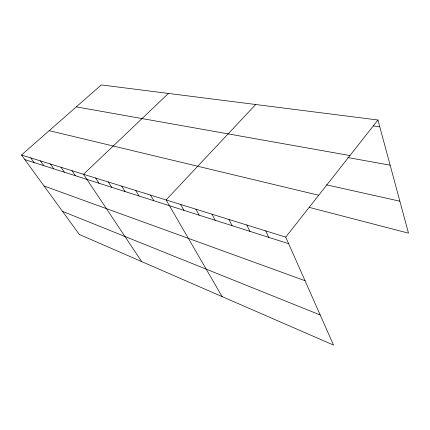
<?xml version="1.0" encoding="UTF-8"?>
<svg xmlns="http://www.w3.org/2000/svg" width="430" height="430" viewBox="0 0 430 430"><rect width="100%" height="100%" fill="white"/><g stroke="black" fill="none" stroke-linecap="round" stroke-linejoin="round"><path stroke-width="0.64" d="M285.735 237.113L377.943 120.008L101.254 84.92L21.5 155.015L79.308 234.457L333.529 345.08L285.735 237.113L21.5 155.015M255.705 104.506L166.109 199.945L222.111 296.598M168.426 93.439L83.522 174.284L141.69 261.601M373.326 125.931L379.781 126.807M76.282 106.866L349.945 155.563M347.795 157.536L390.15 165.201M326.585 184.857L399.873 201.208M49.203 130.666L318.694 195.247M309.24 207.384L408.5 233.146L377.943 120.008M24.843 159.611L288.654 243.702M44.027 185.975L305.026 280.693M62.506 211.367L320.205 314.98M30.74 157.891L34.099 162.561M40.382 160.885L43.758 165.641M50.455 164.013L53.836 168.85M60.979 167.281L64.371 172.21M71.993 170.705L75.395 175.725M95.616 178.047L99.029 183.255M108.312 181.987L111.719 187.303M121.658 186.136L125.055 191.554M135.697 190.495L139.083 196.026M150.495 195.096L153.859 200.735M180.638 204.46L183.943 210.324M195.908 209.2L199.176 215.183M211.979 214.194L215.199 220.289M228.921 219.461L232.087 225.675M246.809 225.014L249.905 231.351M265.713 230.888L268.728 237.355"/></g></svg>
